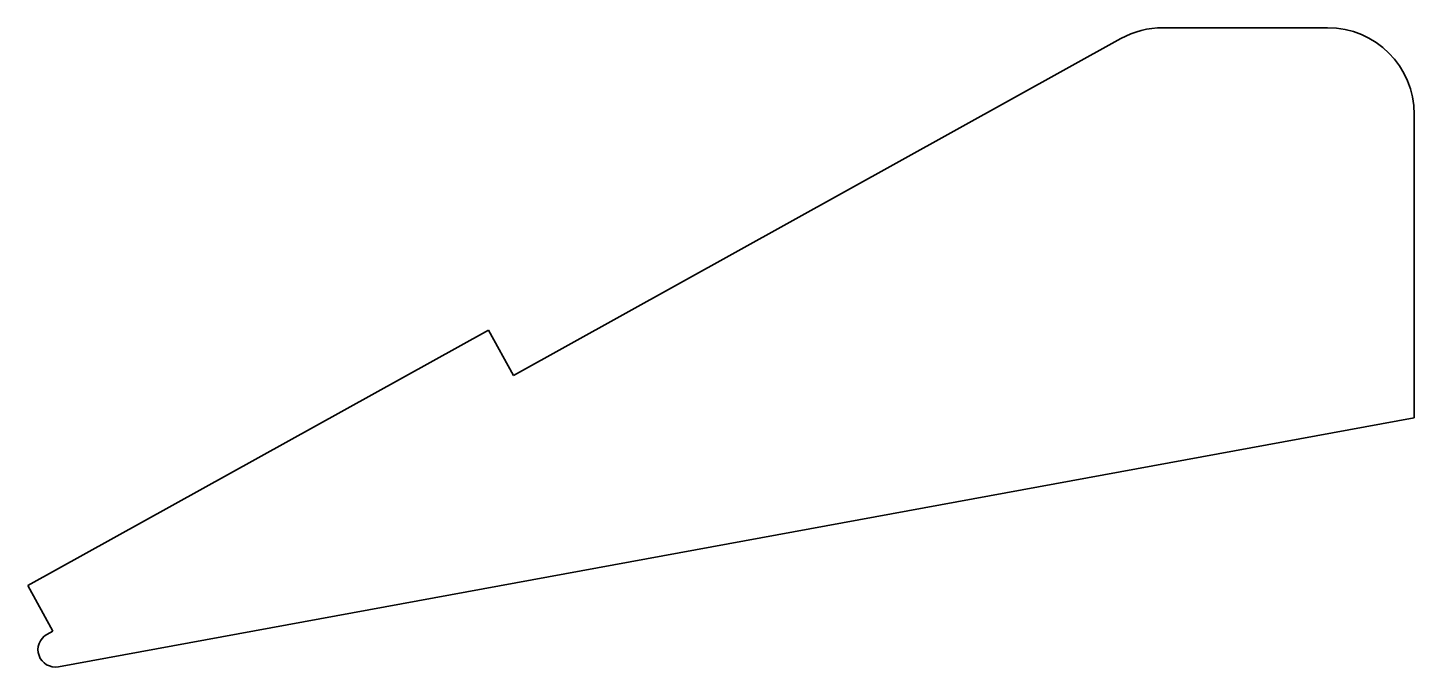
# Model space of a CAD drawing. Header units: inches. Extents: x 0 to 80, y -0.1 to 36.8.
import ezdxf

# ---------------------------------------------------------------- set-up
doc = ezdxf.new("R2010")
doc.units = ezdxf.units.IN
doc.header["$MEASUREMENT"] = 0
doc.layers.add('SIMUMAK Visible (ISO)', color=7, linetype='Continuous', lineweight=35)

# ---------------------------------------------------------------- blocks, each defined once
blk = doc.blocks.new('PTM-02-FITVLAR10601_Sheet_7_PTM-02-FITVLAR10601')
at = {"layer": 'SIMUMAK Visible (ISO)'}
for p, q in [((25.507, 18.432), (35.014, 18.432)), ((23.083, 17.805), (-11.971, -1.626)), ((40.014, 13.432), (40.014, -4.068)), ((-13.426, 0.998), (-40.014, -13.741)), ((-11.971, -1.626), (-13.426, 0.998)), ((-38.242, -18.415), (40.014, -4.068)), ((-40.014, -13.741), (-38.56, -16.365)), ((-38.56, -16.365), (-38.907, -16.557))]:
    blk.add_line(p, q, dxfattribs=at)
at = {"layer": 'SIMUMAK Visible (ISO)', "extrusion": (0, 0, -1)}
for centre, radius, start, end in [((-25.507, 13.432), 5, 61, 90), ((-35.014, 13.432), 5, 90, 180), ((38.422, -17.432), 1, 259.61114, 61)]:
    blk.add_arc(centre, radius, start, end, dxfattribs=at)

msp = doc.modelspace()

# ---------------------------------------------------------------- block references
msp.add_blockref('PTM-02-FITVLAR10601_Sheet_7_PTM-02-FITVLAR10601', (40.014, 18.415))

doc.saveas('drawing.dxf')
